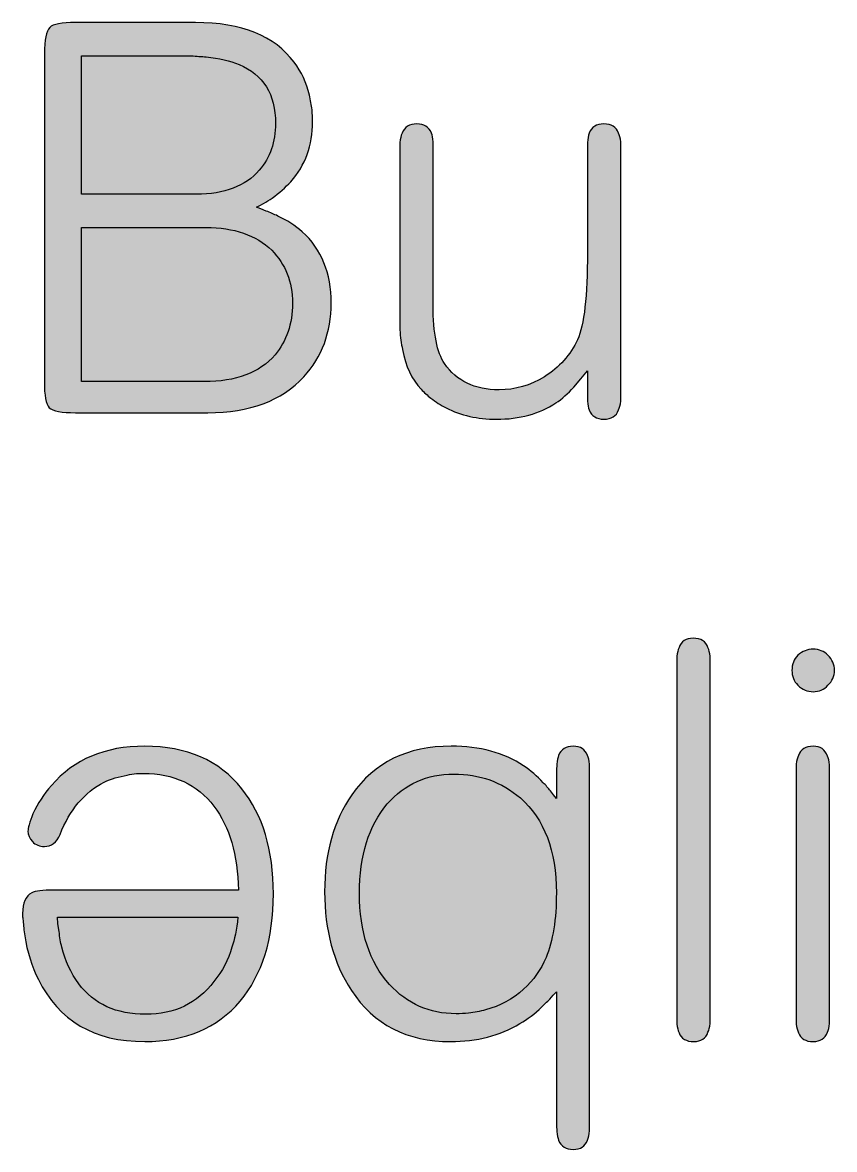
# Model space of a CAD drawing. Header units: centimetres. Extents: x -18.6 to 18.8, y -13 to 11.8.
# Drawn here: x -18.544 to -18.026, y -11.797 to -11.079 of the extents above; entities that cross this region are included whole.
import ezdxf

# ---------------------------------------------------------------- set-up
doc = ezdxf.new("R2010")
doc.units = ezdxf.units.CM
doc.header["$MEASUREMENT"] = 0
doc.layers.add('Layer 1', color=7, linetype='Continuous')

msp = doc.modelspace()

# ---------------------------------------------------------------- hatches: boundary and pattern name
at = {"layer": 'Layer 1', "true_color": 0x373435}
h = msp.add_hatch(color=250, dxfattribs=at)
edge = h.paths.add_edge_path()
edge.add_spline(control_points=[(-18.51005, -11.32742), (-18.51886, -11.32742), (-18.52441, -11.32638), (-18.52673, -11.32429), (-18.52881, -11.32198), (-18.52986, -11.31642), (-18.52986, -11.30763), (-18.52986, -11.30763), (-18.52986, -11.09856), (-18.52986, -11.09856), (-18.52986, -11.08975), (-18.5287, -11.0842), (-18.52638, -11.08188), (-18.5243, -11.0798), (-18.51886, -11.07875), (-18.51005, -11.07875), (-18.51005, -11.07875), (-18.43359, -11.07875), (-18.43359, -11.07875), (-18.40394, -11.07875), (-18.38297, -11.0872), (-18.37068, -11.10411), (-18.36605, -11.11012), (-18.36281, -11.11707), (-18.36096, -11.12495), (-18.36026, -11.12819), (-18.35968, -11.13132), (-18.35923, -11.13433), (-18.35899, -11.13687), (-18.35888, -11.13941), (-18.35888, -11.14196), (-18.35888, -11.15701), (-18.36351, -11.16975), (-18.37277, -11.18017), (-18.37625, -11.18387), (-18.38019, -11.18735), (-18.38458, -11.19059), (-18.38645, -11.19174), (-18.3883, -11.1929), (-18.39015, -11.19406), (-18.39015, -11.19406), (-18.39259, -11.19545), (-18.39259, -11.19545), (-18.39259, -11.19545), (-18.39467, -11.19649), (-18.39467, -11.19649), (-18.39467, -11.19649), (-18.39188, -11.19753), (-18.39188, -11.19753), (-18.39188, -11.19753), (-18.38841, -11.19892), (-18.38841, -11.19892), (-18.38587, -11.19985), (-18.38343, -11.20089), (-18.38111, -11.20205), (-18.37509, -11.20482), (-18.36987, -11.20819), (-18.36547, -11.21212), (-18.35319, -11.22324), (-18.34706, -11.2384), (-18.34706, -11.25761), (-18.34706, -11.27614), (-18.35285, -11.29177), (-18.36443, -11.3045), (-18.37856, -11.31978), (-18.39895, -11.32742), (-18.4256, -11.32742), (-18.4256, -11.32742), (-18.51005, -11.32742), (-18.51005, -11.32742)], knot_values=[0, 0, 0, 0, 0.043478, 0.043478, 0.043478, 0.086957, 0.086957, 0.086957, 0.130435, 0.130435, 0.130435, 0.173913, 0.173913, 0.173913, 0.217391, 0.217391, 0.217391, 0.26087, 0.26087, 0.26087, 0.304348, 0.304348, 0.304348, 0.347826, 0.347826, 0.347826, 0.391304, 0.391304, 0.391304, 0.434783, 0.434783, 0.434783, 0.478261, 0.478261, 0.478261, 0.521739, 0.521739, 0.521739, 0.565217, 0.565217, 0.565217, 0.608696, 0.608696, 0.608696, 0.652174, 0.652174, 0.652174, 0.695652, 0.695652, 0.695652, 0.73913, 0.73913, 0.73913, 0.782609, 0.782609, 0.782609, 0.826087, 0.826087, 0.826087, 0.869565, 0.869565, 0.869565, 0.913043, 0.913043, 0.913043, 0.956522, 0.956522, 0.956522, 1, 1, 1, 1], degree=3, periodic=1)
h = msp.add_hatch(color=250, dxfattribs=at)
edge = h.paths.add_edge_path()
edge.add_spline(control_points=[(-18.50624, -11.18816), (-18.50624, -11.18816), (-18.4329, -11.18816), (-18.4329, -11.18816), (-18.41506, -11.18816), (-18.40174, -11.18306), (-18.39293, -11.17288), (-18.38598, -11.16477), (-18.3825, -11.15482), (-18.3825, -11.14301), (-18.3825, -11.12448), (-18.39027, -11.11198), (-18.40579, -11.10549), (-18.41158, -11.10318), (-18.41853, -11.10156), (-18.42664, -11.10064), (-18.42966, -11.10041), (-18.4329, -11.10017), (-18.43638, -11.09994), (-18.43638, -11.09994), (-18.50624, -11.09994), (-18.50624, -11.09994), (-18.50624, -11.09994), (-18.50624, -11.18816), (-18.50624, -11.18816)], knot_values=[0, 0, 0, 0, 0.125, 0.125, 0.125, 0.25, 0.25, 0.25, 0.375, 0.375, 0.375, 0.5, 0.5, 0.5, 0.625, 0.625, 0.625, 0.75, 0.75, 0.75, 0.875, 0.875, 0.875, 1, 1, 1, 1], degree=3, periodic=1)
h = msp.add_hatch(color=250, dxfattribs=at)
edge = h.paths.add_edge_path()
edge.add_spline(control_points=[(-18.30327, -11.15516), (-18.30303, -11.15285), (-18.30258, -11.15088), (-18.30188, -11.14925), (-18.30026, -11.14532), (-18.29712, -11.14335), (-18.29249, -11.14335), (-18.28786, -11.14335), (-18.28473, -11.14532), (-18.2831, -11.14925), (-18.28264, -11.15065), (-18.2823, -11.1525), (-18.28206, -11.15482), (-18.28206, -11.15482), (-18.28206, -11.259), (-18.28206, -11.259), (-18.28206, -11.27683), (-18.27963, -11.28922), (-18.27477, -11.29616), (-18.26712, -11.30728), (-18.25554, -11.31284), (-18.24001, -11.31284), (-18.22982, -11.31284), (-18.22021, -11.31006), (-18.21117, -11.3045), (-18.20167, -11.29848), (-18.19459, -11.29061), (-18.18996, -11.28088), (-18.1858, -11.27163), (-18.18372, -11.2531), (-18.18372, -11.22532), (-18.18372, -11.22532), (-18.18372, -11.15516), (-18.18372, -11.15516), (-18.18348, -11.15285), (-18.18314, -11.15088), (-18.18267, -11.14925), (-18.18105, -11.14532), (-18.17792, -11.14335), (-18.17329, -11.14335), (-18.16842, -11.14335), (-18.16529, -11.14532), (-18.16391, -11.14925), (-18.1632, -11.15065), (-18.16275, -11.1525), (-18.16251, -11.15482), (-18.16251, -11.15482), (-18.16251, -11.32013), (-18.16251, -11.32013), (-18.16275, -11.32245), (-18.1632, -11.32429), (-18.16391, -11.32568), (-18.16529, -11.32962), (-18.16842, -11.33158), (-18.17329, -11.33158), (-18.17792, -11.33158), (-18.18105, -11.32962), (-18.18267, -11.32568), (-18.18314, -11.32429), (-18.18348, -11.32245), (-18.18372, -11.32013), (-18.18372, -11.32013), (-18.18372, -11.30068), (-18.18372, -11.30068), (-18.18372, -11.30068), (-18.18788, -11.30589), (-18.18788, -11.30589), (-18.18788, -11.30589), (-18.1924, -11.3111), (-18.1924, -11.3111), (-18.19611, -11.31527), (-18.19994, -11.31863), (-18.20387, -11.32117), (-18.2143, -11.32811), (-18.22693, -11.33158), (-18.24176, -11.33158), (-18.25379, -11.33158), (-18.26445, -11.32916), (-18.27373, -11.32429), (-18.2772, -11.32268), (-18.28044, -11.32059), (-18.28346, -11.31805), (-18.28578, -11.31642), (-18.28786, -11.31457), (-18.28971, -11.31248), (-18.29573, -11.30624), (-18.29968, -11.29779), (-18.30153, -11.28713), (-18.30246, -11.28343), (-18.30303, -11.27926), (-18.30327, -11.27463), (-18.30327, -11.27463), (-18.30327, -11.15516), (-18.30327, -11.15516)], knot_values=[0, 0, 0, 0, 0.032258, 0.032258, 0.032258, 0.064516, 0.064516, 0.064516, 0.096774, 0.096774, 0.096774, 0.129032, 0.129032, 0.129032, 0.16129, 0.16129, 0.16129, 0.193548, 0.193548, 0.193548, 0.225806, 0.225806, 0.225806, 0.258065, 0.258065, 0.258065, 0.290323, 0.290323, 0.290323, 0.322581, 0.322581, 0.322581, 0.354839, 0.354839, 0.354839, 0.387097, 0.387097, 0.387097, 0.419355, 0.419355, 0.419355, 0.451613, 0.451613, 0.451613, 0.483871, 0.483871, 0.483871, 0.516129, 0.516129, 0.516129, 0.548387, 0.548387, 0.548387, 0.580645, 0.580645, 0.580645, 0.612903, 0.612903, 0.612903, 0.645161, 0.645161, 0.645161, 0.677419, 0.677419, 0.677419, 0.709677, 0.709677, 0.709677, 0.741935, 0.741935, 0.741935, 0.774194, 0.774194, 0.774194, 0.806452, 0.806452, 0.806452, 0.83871, 0.83871, 0.83871, 0.870968, 0.870968, 0.870968, 0.903226, 0.903226, 0.903226, 0.935484, 0.935484, 0.935484, 0.967742, 0.967742, 0.967742, 1, 1, 1, 1], degree=3, periodic=1)
h = msp.add_hatch(color=250, dxfattribs=at)
edge = h.paths.add_edge_path()
edge.add_spline(control_points=[(-18.50624, -11.20934), (-18.50624, -11.20934), (-18.50624, -11.30763), (-18.50624, -11.30763), (-18.50624, -11.30763), (-18.42803, -11.30763), (-18.42803, -11.30763), (-18.40765, -11.30763), (-18.39259, -11.30195), (-18.38285, -11.29061), (-18.37544, -11.28181), (-18.37174, -11.27081), (-18.37174, -11.25761), (-18.37174, -11.24395), (-18.37613, -11.23272), (-18.38493, -11.22393), (-18.3949, -11.2142), (-18.40892, -11.20934), (-18.42698, -11.20934), (-18.42698, -11.20934), (-18.50624, -11.20934), (-18.50624, -11.20934)], knot_values=[0, 0, 0, 0, 0.142857, 0.142857, 0.142857, 0.285714, 0.285714, 0.285714, 0.428571, 0.428571, 0.428571, 0.571429, 0.571429, 0.571429, 0.714286, 0.714286, 0.714286, 0.857143, 0.857143, 0.857143, 1, 1, 1, 1], degree=3, periodic=1)
h = msp.add_hatch(color=250, dxfattribs=at)
edge = h.paths.add_edge_path()
edge.add_spline(control_points=[(-18.10551, -11.71674), (-18.10574, -11.71906), (-18.10621, -11.7209), (-18.1069, -11.7223), (-18.10829, -11.72624), (-18.11131, -11.7282), (-18.11594, -11.7282), (-18.12081, -11.7282), (-18.12394, -11.72635), (-18.12533, -11.72264), (-18.12603, -11.72103), (-18.12649, -11.71917), (-18.12672, -11.71709), (-18.12672, -11.71709), (-18.12672, -11.48266), (-18.12672, -11.48266), (-18.12649, -11.48034), (-18.12603, -11.47849), (-18.12533, -11.4771), (-18.12394, -11.47317), (-18.12092, -11.4712), (-18.11629, -11.4712), (-18.11143, -11.4712), (-18.10829, -11.47317), (-18.1069, -11.4771), (-18.10621, -11.47849), (-18.10574, -11.48034), (-18.10551, -11.48266), (-18.10551, -11.48266), (-18.10551, -11.71674), (-18.10551, -11.71674)], knot_values=[0, 0, 0, 0, 0.1, 0.1, 0.1, 0.2, 0.2, 0.2, 0.3, 0.3, 0.3, 0.4, 0.4, 0.4, 0.5, 0.5, 0.5, 0.6, 0.6, 0.6, 0.7, 0.7, 0.7, 0.8, 0.8, 0.8, 0.9, 0.9, 0.9, 1, 1, 1, 1], degree=3, periodic=1)
h = msp.add_hatch(color=250, dxfattribs=at)
edge = h.paths.add_edge_path()
edge.add_spline(control_points=[(-18.02628, -11.4917), (-18.02628, -11.49539), (-18.02767, -11.49852), (-18.03045, -11.50107), (-18.033, -11.50384), (-18.03613, -11.50523), (-18.03984, -11.50523), (-18.04354, -11.50523), (-18.04678, -11.50384), (-18.04956, -11.50107), (-18.05212, -11.49852), (-18.05339, -11.49539), (-18.05339, -11.4917), (-18.05339, -11.48776), (-18.05212, -11.48452), (-18.04956, -11.48197), (-18.04678, -11.47942), (-18.04354, -11.47815), (-18.03984, -11.47815), (-18.03613, -11.47815), (-18.033, -11.47942), (-18.03045, -11.48197), (-18.02767, -11.48475), (-18.02628, -11.48799), (-18.02628, -11.4917)], knot_values=[0, 0, 0, 0, 0.125, 0.125, 0.125, 0.25, 0.25, 0.25, 0.375, 0.375, 0.375, 0.5, 0.5, 0.5, 0.625, 0.625, 0.625, 0.75, 0.75, 0.75, 0.875, 0.875, 0.875, 1, 1, 1, 1], degree=3, periodic=1)
h = msp.add_hatch(color=250, dxfattribs=at)
edge = h.paths.add_edge_path()
edge.add_spline(control_points=[(-18.40613, -11.63165), (-18.4066, -11.60919), (-18.41181, -11.59136), (-18.42177, -11.57817), (-18.43244, -11.56428), (-18.44738, -11.55733), (-18.46661, -11.55733), (-18.46661, -11.55733), (-18.47113, -11.55733), (-18.47113, -11.55733), (-18.47322, -11.55756), (-18.47518, -11.55791), (-18.47704, -11.55838), (-18.48236, -11.5593), (-18.48722, -11.5608), (-18.49163, -11.56289), (-18.50438, -11.56936), (-18.51375, -11.58049), (-18.51978, -11.59623), (-18.5221, -11.60132), (-18.52546, -11.60386), (-18.52986, -11.60386), (-18.53287, -11.60386), (-18.53542, -11.60283), (-18.5375, -11.60075), (-18.53936, -11.59866), (-18.54029, -11.59646), (-18.54029, -11.59414), (-18.54029, -11.59322), (-18.54005, -11.59183), (-18.5396, -11.58998), (-18.5389, -11.58789), (-18.53808, -11.58557), (-18.53716, -11.58303), (-18.53415, -11.57654), (-18.5302, -11.57052), (-18.52534, -11.56497), (-18.51098, -11.5483), (-18.49117, -11.53996), (-18.46592, -11.53996), (-18.43904, -11.53996), (-18.41842, -11.54899), (-18.40405, -11.56706), (-18.39062, -11.58372), (-18.38389, -11.60607), (-18.38389, -11.63409), (-18.38389, -11.6628), (-18.39096, -11.68559), (-18.4051, -11.7025), (-18.41969, -11.71964), (-18.43996, -11.7282), (-18.46592, -11.7282), (-18.49812, -11.7282), (-18.52071, -11.715), (-18.53369, -11.68861), (-18.53786, -11.68027), (-18.54075, -11.67101), (-18.54237, -11.66082), (-18.54284, -11.65735), (-18.54318, -11.65411), (-18.54341, -11.6511), (-18.54364, -11.64994), (-18.54376, -11.6489), (-18.54376, -11.64798), (-18.54376, -11.64798), (-18.54376, -11.64659), (-18.54376, -11.64659), (-18.54376, -11.63987), (-18.54179, -11.63548), (-18.53786, -11.63338), (-18.53554, -11.63223), (-18.5309, -11.63165), (-18.52396, -11.63165), (-18.52396, -11.63165), (-18.40613, -11.63165), (-18.40613, -11.63165)], knot_values=[0, 0, 0, 0, 0.04, 0.04, 0.04, 0.08, 0.08, 0.08, 0.12, 0.12, 0.12, 0.16, 0.16, 0.16, 0.2, 0.2, 0.2, 0.24, 0.24, 0.24, 0.28, 0.28, 0.28, 0.32, 0.32, 0.32, 0.36, 0.36, 0.36, 0.4, 0.4, 0.4, 0.44, 0.44, 0.44, 0.48, 0.48, 0.48, 0.52, 0.52, 0.52, 0.56, 0.56, 0.56, 0.6, 0.6, 0.6, 0.64, 0.64, 0.64, 0.68, 0.68, 0.68, 0.72, 0.72, 0.72, 0.76, 0.76, 0.76, 0.8, 0.8, 0.8, 0.84, 0.84, 0.84, 0.88, 0.88, 0.88, 0.92, 0.92, 0.92, 0.96, 0.96, 0.96, 1, 1, 1, 1], degree=3, periodic=1)
h = msp.add_hatch(color=250, dxfattribs=at)
edge = h.paths.add_edge_path()
edge.add_spline(control_points=[(-18.20352, -11.55768), (-18.20352, -11.55513), (-18.20341, -11.55305), (-18.20318, -11.55143), (-18.20294, -11.54911), (-18.2026, -11.54726), (-18.20214, -11.54587), (-18.20052, -11.54193), (-18.19739, -11.53996), (-18.19275, -11.53996), (-18.18812, -11.53996), (-18.18511, -11.54193), (-18.18372, -11.54587), (-18.18303, -11.54726), (-18.18256, -11.54911), (-18.18233, -11.55143), (-18.18233, -11.55143), (-18.18233, -11.78516), (-18.18233, -11.78516), (-18.18256, -11.78747), (-18.18303, -11.78944), (-18.18372, -11.79106), (-18.18511, -11.795), (-18.18812, -11.79697), (-18.19275, -11.79697), (-18.19739, -11.79697), (-18.20052, -11.795), (-18.20214, -11.79106), (-18.2026, -11.78967), (-18.20294, -11.78782), (-18.20318, -11.7855), (-18.20341, -11.78388), (-18.20352, -11.7818), (-18.20352, -11.77925), (-18.20352, -11.77925), (-18.20352, -11.69659), (-18.20352, -11.69659), (-18.20352, -11.69659), (-18.20561, -11.69868), (-18.20561, -11.69868), (-18.20561, -11.69868), (-18.2077, -11.70111), (-18.2077, -11.70111), (-18.20954, -11.70296), (-18.21129, -11.7047), (-18.21292, -11.70632), (-18.21731, -11.71049), (-18.22194, -11.71396), (-18.22682, -11.71674), (-18.23955, -11.72438), (-18.25426, -11.7282), (-18.27095, -11.7282), (-18.29876, -11.7282), (-18.31983, -11.71732), (-18.3342, -11.69556), (-18.34556, -11.67819), (-18.35122, -11.65724), (-18.35122, -11.63269), (-18.35122, -11.60815), (-18.34544, -11.58754), (-18.33386, -11.57088), (-18.31949, -11.55027), (-18.2984, -11.53996), (-18.27061, -11.53996), (-18.25229, -11.53996), (-18.23688, -11.54413), (-18.22437, -11.55247), (-18.21997, -11.55548), (-18.21581, -11.55907), (-18.21187, -11.56323), (-18.21024, -11.56486), (-18.20873, -11.56659), (-18.20735, -11.56844), (-18.20735, -11.56844), (-18.20526, -11.57088), (-18.20526, -11.57088), (-18.20526, -11.57088), (-18.20352, -11.57331), (-18.20352, -11.57331), (-18.20352, -11.57331), (-18.20352, -11.55768), (-18.20352, -11.55768)], knot_values=[0, 0, 0, 0, 0.037037, 0.037037, 0.037037, 0.074074, 0.074074, 0.074074, 0.111111, 0.111111, 0.111111, 0.148148, 0.148148, 0.148148, 0.185185, 0.185185, 0.185185, 0.222222, 0.222222, 0.222222, 0.259259, 0.259259, 0.259259, 0.296296, 0.296296, 0.296296, 0.333333, 0.333333, 0.333333, 0.37037, 0.37037, 0.37037, 0.407407, 0.407407, 0.407407, 0.444444, 0.444444, 0.444444, 0.481481, 0.481481, 0.481481, 0.518519, 0.518519, 0.518519, 0.555556, 0.555556, 0.555556, 0.592593, 0.592593, 0.592593, 0.62963, 0.62963, 0.62963, 0.666667, 0.666667, 0.666667, 0.703704, 0.703704, 0.703704, 0.740741, 0.740741, 0.740741, 0.777778, 0.777778, 0.777778, 0.814815, 0.814815, 0.814815, 0.851852, 0.851852, 0.851852, 0.888889, 0.888889, 0.888889, 0.925926, 0.925926, 0.925926, 0.962963, 0.962963, 0.962963, 1, 1, 1, 1], degree=3, periodic=1)
h = msp.add_hatch(color=250, dxfattribs=at)
edge = h.paths.add_edge_path()
edge.add_spline(control_points=[(-18.02941, -11.71674), (-18.02964, -11.71906), (-18.03011, -11.7209), (-18.0308, -11.7223), (-18.03219, -11.72624), (-18.03519, -11.7282), (-18.03984, -11.7282), (-18.0447, -11.7282), (-18.04783, -11.72635), (-18.04922, -11.72264), (-18.04991, -11.72103), (-18.05038, -11.71917), (-18.0506, -11.71709), (-18.0506, -11.71709), (-18.0506, -11.55143), (-18.0506, -11.55143), (-18.05038, -11.54911), (-18.04991, -11.54726), (-18.04922, -11.54587), (-18.04783, -11.54193), (-18.0447, -11.53996), (-18.03984, -11.53996), (-18.03519, -11.53996), (-18.03219, -11.54205), (-18.0308, -11.54622), (-18.03011, -11.5476), (-18.02964, -11.54946), (-18.02941, -11.55178), (-18.02941, -11.55178), (-18.02941, -11.71674), (-18.02941, -11.71674)], knot_values=[0, 0, 0, 0, 0.1, 0.1, 0.1, 0.2, 0.2, 0.2, 0.3, 0.3, 0.3, 0.4, 0.4, 0.4, 0.5, 0.5, 0.5, 0.6, 0.6, 0.6, 0.7, 0.7, 0.7, 0.8, 0.8, 0.8, 0.9, 0.9, 0.9, 1, 1, 1, 1], degree=3, periodic=1)
h = msp.add_hatch(color=250, dxfattribs=at)
edge = h.paths.add_edge_path()
edge.add_spline(control_points=[(-18.32899, -11.63374), (-18.32899, -11.65851), (-18.32261, -11.67785), (-18.30987, -11.69174), (-18.29853, -11.70424), (-18.28439, -11.71049), (-18.26747, -11.71049), (-18.26469, -11.71049), (-18.26203, -11.71037), (-18.25948, -11.71014), (-18.25577, -11.70967), (-18.25218, -11.70898), (-18.2487, -11.70806), (-18.23943, -11.70551), (-18.23133, -11.70111), (-18.22437, -11.69486), (-18.21813, -11.68907), (-18.21337, -11.68235), (-18.21012, -11.67472), (-18.20573, -11.66406), (-18.20352, -11.65029), (-18.20352, -11.63338), (-18.20352, -11.60653), (-18.21118, -11.58639), (-18.22646, -11.57296), (-18.23827, -11.56277), (-18.25241, -11.55768), (-18.26886, -11.55768), (-18.28601, -11.55768), (-18.30014, -11.56404), (-18.31126, -11.57678), (-18.32307, -11.59067), (-18.32899, -11.60965), (-18.32899, -11.63374)], knot_values=[0, 0, 0, 0, 0.090909, 0.090909, 0.090909, 0.181818, 0.181818, 0.181818, 0.272727, 0.272727, 0.272727, 0.363636, 0.363636, 0.363636, 0.454545, 0.454545, 0.454545, 0.545455, 0.545455, 0.545455, 0.636364, 0.636364, 0.636364, 0.727273, 0.727273, 0.727273, 0.818182, 0.818182, 0.818182, 0.909091, 0.909091, 0.909091, 1, 1, 1, 1], degree=3, periodic=1)
h = msp.add_hatch(color=250, dxfattribs=at)
edge = h.paths.add_edge_path()
edge.add_spline(control_points=[(-18.52152, -11.64901), (-18.52152, -11.64901), (-18.52117, -11.65319), (-18.52117, -11.65319), (-18.52117, -11.65319), (-18.52048, -11.65804), (-18.52048, -11.65804), (-18.52002, -11.66175), (-18.51944, -11.66511), (-18.51875, -11.66812), (-18.51664, -11.67669), (-18.51306, -11.68444), (-18.50796, -11.69138), (-18.49823, -11.70435), (-18.48398, -11.71083), (-18.46522, -11.71083), (-18.44692, -11.71083), (-18.43244, -11.70389), (-18.42177, -11.69), (-18.41645, -11.68328), (-18.41262, -11.67599), (-18.41031, -11.66812), (-18.40868, -11.66325), (-18.40741, -11.65688), (-18.40649, -11.64901), (-18.40649, -11.64901), (-18.52152, -11.64901), (-18.52152, -11.64901)], knot_values=[0, 0, 0, 0, 0.111111, 0.111111, 0.111111, 0.222222, 0.222222, 0.222222, 0.333333, 0.333333, 0.333333, 0.444444, 0.444444, 0.444444, 0.555556, 0.555556, 0.555556, 0.666667, 0.666667, 0.666667, 0.777778, 0.777778, 0.777778, 0.888889, 0.888889, 0.888889, 1, 1, 1, 1], degree=3, periodic=1)

# ---------------------------------------------------------------- linework, layer by layer
at = {"layer": 'Layer 1', "color": 250}
for points, knots in [([(-18.51005, -11.32742), (-18.51886, -11.32742), (-18.52441, -11.32638), (-18.52673, -11.32429), (-18.52881, -11.32198), (-18.52986, -11.31642), (-18.52986, -11.30763), (-18.52986, -11.30763), (-18.52986, -11.09856), (-18.52986, -11.09856), (-18.52986, -11.08975), (-18.5287, -11.0842), (-18.52638, -11.08188), (-18.5243, -11.0798), (-18.51886, -11.07875), (-18.51005, -11.07875), (-18.51005, -11.07875), (-18.43359, -11.07875), (-18.43359, -11.07875), (-18.40394, -11.07875), (-18.38297, -11.0872), (-18.37068, -11.10411), (-18.36605, -11.11012), (-18.36281, -11.11707), (-18.36096, -11.12495), (-18.36026, -11.12819), (-18.35968, -11.13132), (-18.35923, -11.13433), (-18.35899, -11.13687), (-18.35888, -11.13941), (-18.35888, -11.14196), (-18.35888, -11.15701), (-18.36351, -11.16975), (-18.37277, -11.18017), (-18.37625, -11.18387), (-18.38019, -11.18735), (-18.38458, -11.19059), (-18.38645, -11.19174), (-18.3883, -11.1929), (-18.39015, -11.19406), (-18.39015, -11.19406), (-18.39259, -11.19545), (-18.39259, -11.19545), (-18.39259, -11.19545), (-18.39467, -11.19649), (-18.39467, -11.19649), (-18.39467, -11.19649), (-18.39188, -11.19753), (-18.39188, -11.19753), (-18.39188, -11.19753), (-18.38841, -11.19892), (-18.38841, -11.19892), (-18.38587, -11.19985), (-18.38343, -11.20089), (-18.38111, -11.20205), (-18.37509, -11.20482), (-18.36987, -11.20819), (-18.36547, -11.21212), (-18.35319, -11.22324), (-18.34706, -11.2384), (-18.34706, -11.25761), (-18.34706, -11.27614), (-18.35285, -11.29177), (-18.36443, -11.3045), (-18.37856, -11.31978), (-18.39895, -11.32742), (-18.4256, -11.32742), (-18.4256, -11.32742), (-18.51005, -11.32742), (-18.51005, -11.32742)], [0, 0, 0, 0, 0.043478, 0.043478, 0.043478, 0.086957, 0.086957, 0.086957, 0.130435, 0.130435, 0.130435, 0.173913, 0.173913, 0.173913, 0.217391, 0.217391, 0.217391, 0.26087, 0.26087, 0.26087, 0.304348, 0.304348, 0.304348, 0.347826, 0.347826, 0.347826, 0.391304, 0.391304, 0.391304, 0.434783, 0.434783, 0.434783, 0.478261, 0.478261, 0.478261, 0.521739, 0.521739, 0.521739, 0.565217, 0.565217, 0.565217, 0.608696, 0.608696, 0.608696, 0.652174, 0.652174, 0.652174, 0.695652, 0.695652, 0.695652, 0.73913, 0.73913, 0.73913, 0.782609, 0.782609, 0.782609, 0.826087, 0.826087, 0.826087, 0.869565, 0.869565, 0.869565, 0.913043, 0.913043, 0.913043, 0.956522, 0.956522, 0.956522, 1, 1, 1, 1]), ([(-18.50624, -11.18816), (-18.50624, -11.18816), (-18.4329, -11.18816), (-18.4329, -11.18816), (-18.41506, -11.18816), (-18.40174, -11.18306), (-18.39293, -11.17288), (-18.38598, -11.16477), (-18.3825, -11.15482), (-18.3825, -11.14301), (-18.3825, -11.12448), (-18.39027, -11.11198), (-18.40579, -11.10549), (-18.41158, -11.10318), (-18.41853, -11.10156), (-18.42664, -11.10064), (-18.42966, -11.10041), (-18.4329, -11.10017), (-18.43638, -11.09994), (-18.43638, -11.09994), (-18.50624, -11.09994), (-18.50624, -11.09994), (-18.50624, -11.09994), (-18.50624, -11.18816), (-18.50624, -11.18816)], [0, 0, 0, 0, 0.125, 0.125, 0.125, 0.25, 0.25, 0.25, 0.375, 0.375, 0.375, 0.5, 0.5, 0.5, 0.625, 0.625, 0.625, 0.75, 0.75, 0.75, 0.875, 0.875, 0.875, 1, 1, 1, 1]), ([(-18.30327, -11.15516), (-18.30303, -11.15285), (-18.30258, -11.15088), (-18.30188, -11.14925), (-18.30026, -11.14532), (-18.29712, -11.14335), (-18.29249, -11.14335), (-18.28786, -11.14335), (-18.28473, -11.14532), (-18.2831, -11.14925), (-18.28264, -11.15065), (-18.2823, -11.1525), (-18.28206, -11.15482), (-18.28206, -11.15482), (-18.28206, -11.259), (-18.28206, -11.259), (-18.28206, -11.27683), (-18.27963, -11.28922), (-18.27477, -11.29616), (-18.26712, -11.30728), (-18.25554, -11.31284), (-18.24001, -11.31284), (-18.22982, -11.31284), (-18.22021, -11.31006), (-18.21117, -11.3045), (-18.20167, -11.29848), (-18.19459, -11.29061), (-18.18996, -11.28088), (-18.1858, -11.27163), (-18.18372, -11.2531), (-18.18372, -11.22532), (-18.18372, -11.22532), (-18.18372, -11.15516), (-18.18372, -11.15516), (-18.18348, -11.15285), (-18.18314, -11.15088), (-18.18267, -11.14925), (-18.18105, -11.14532), (-18.17792, -11.14335), (-18.17329, -11.14335), (-18.16842, -11.14335), (-18.16529, -11.14532), (-18.16391, -11.14925), (-18.1632, -11.15065), (-18.16275, -11.1525), (-18.16251, -11.15482), (-18.16251, -11.15482), (-18.16251, -11.32013), (-18.16251, -11.32013), (-18.16275, -11.32245), (-18.1632, -11.32429), (-18.16391, -11.32568), (-18.16529, -11.32962), (-18.16842, -11.33158), (-18.17329, -11.33158), (-18.17792, -11.33158), (-18.18105, -11.32962), (-18.18267, -11.32568), (-18.18314, -11.32429), (-18.18348, -11.32245), (-18.18372, -11.32013), (-18.18372, -11.32013), (-18.18372, -11.30068), (-18.18372, -11.30068), (-18.18372, -11.30068), (-18.18788, -11.30589), (-18.18788, -11.30589), (-18.18788, -11.30589), (-18.1924, -11.3111), (-18.1924, -11.3111), (-18.19611, -11.31527), (-18.19994, -11.31863), (-18.20387, -11.32117), (-18.2143, -11.32811), (-18.22693, -11.33158), (-18.24176, -11.33158), (-18.25379, -11.33158), (-18.26445, -11.32916), (-18.27373, -11.32429), (-18.2772, -11.32268), (-18.28044, -11.32059), (-18.28346, -11.31805), (-18.28578, -11.31642), (-18.28786, -11.31457), (-18.28971, -11.31248), (-18.29573, -11.30624), (-18.29968, -11.29779), (-18.30153, -11.28713), (-18.30246, -11.28343), (-18.30303, -11.27926), (-18.30327, -11.27463), (-18.30327, -11.27463), (-18.30327, -11.15516), (-18.30327, -11.15516)], [0, 0, 0, 0, 0.032258, 0.032258, 0.032258, 0.064516, 0.064516, 0.064516, 0.096774, 0.096774, 0.096774, 0.129032, 0.129032, 0.129032, 0.16129, 0.16129, 0.16129, 0.193548, 0.193548, 0.193548, 0.225806, 0.225806, 0.225806, 0.258065, 0.258065, 0.258065, 0.290323, 0.290323, 0.290323, 0.322581, 0.322581, 0.322581, 0.354839, 0.354839, 0.354839, 0.387097, 0.387097, 0.387097, 0.419355, 0.419355, 0.419355, 0.451613, 0.451613, 0.451613, 0.483871, 0.483871, 0.483871, 0.516129, 0.516129, 0.516129, 0.548387, 0.548387, 0.548387, 0.580645, 0.580645, 0.580645, 0.612903, 0.612903, 0.612903, 0.645161, 0.645161, 0.645161, 0.677419, 0.677419, 0.677419, 0.709677, 0.709677, 0.709677, 0.741935, 0.741935, 0.741935, 0.774194, 0.774194, 0.774194, 0.806452, 0.806452, 0.806452, 0.83871, 0.83871, 0.83871, 0.870968, 0.870968, 0.870968, 0.903226, 0.903226, 0.903226, 0.935484, 0.935484, 0.935484, 0.967742, 0.967742, 0.967742, 1, 1, 1, 1]), ([(-18.50624, -11.20934), (-18.50624, -11.20934), (-18.50624, -11.30763), (-18.50624, -11.30763), (-18.50624, -11.30763), (-18.42803, -11.30763), (-18.42803, -11.30763), (-18.40765, -11.30763), (-18.39259, -11.30195), (-18.38285, -11.29061), (-18.37544, -11.28181), (-18.37174, -11.27081), (-18.37174, -11.25761), (-18.37174, -11.24395), (-18.37613, -11.23272), (-18.38493, -11.22393), (-18.3949, -11.2142), (-18.40892, -11.20934), (-18.42698, -11.20934), (-18.42698, -11.20934), (-18.50624, -11.20934), (-18.50624, -11.20934)], [0, 0, 0, 0, 0.142857, 0.142857, 0.142857, 0.285714, 0.285714, 0.285714, 0.428571, 0.428571, 0.428571, 0.571429, 0.571429, 0.571429, 0.714286, 0.714286, 0.714286, 0.857143, 0.857143, 0.857143, 1, 1, 1, 1]), ([(-18.10551, -11.71674), (-18.10574, -11.71906), (-18.10621, -11.7209), (-18.1069, -11.7223), (-18.10829, -11.72624), (-18.11131, -11.7282), (-18.11594, -11.7282), (-18.12081, -11.7282), (-18.12394, -11.72635), (-18.12533, -11.72264), (-18.12603, -11.72103), (-18.12649, -11.71917), (-18.12672, -11.71709), (-18.12672, -11.71709), (-18.12672, -11.48266), (-18.12672, -11.48266), (-18.12649, -11.48034), (-18.12603, -11.47849), (-18.12533, -11.4771), (-18.12394, -11.47317), (-18.12092, -11.4712), (-18.11629, -11.4712), (-18.11143, -11.4712), (-18.10829, -11.47317), (-18.1069, -11.4771), (-18.10621, -11.47849), (-18.10574, -11.48034), (-18.10551, -11.48266), (-18.10551, -11.48266), (-18.10551, -11.71674), (-18.10551, -11.71674)], [0, 0, 0, 0, 0.1, 0.1, 0.1, 0.2, 0.2, 0.2, 0.3, 0.3, 0.3, 0.4, 0.4, 0.4, 0.5, 0.5, 0.5, 0.6, 0.6, 0.6, 0.7, 0.7, 0.7, 0.8, 0.8, 0.8, 0.9, 0.9, 0.9, 1, 1, 1, 1]), ([(-18.02628, -11.4917), (-18.02628, -11.49539), (-18.02767, -11.49852), (-18.03045, -11.50107), (-18.033, -11.50384), (-18.03613, -11.50523), (-18.03984, -11.50523), (-18.04354, -11.50523), (-18.04678, -11.50384), (-18.04956, -11.50107), (-18.05212, -11.49852), (-18.05339, -11.49539), (-18.05339, -11.4917), (-18.05339, -11.48776), (-18.05212, -11.48452), (-18.04956, -11.48197), (-18.04678, -11.47942), (-18.04354, -11.47815), (-18.03984, -11.47815), (-18.03613, -11.47815), (-18.033, -11.47942), (-18.03045, -11.48197), (-18.02767, -11.48475), (-18.02628, -11.48799), (-18.02628, -11.4917)], [0, 0, 0, 0, 0.125, 0.125, 0.125, 0.25, 0.25, 0.25, 0.375, 0.375, 0.375, 0.5, 0.5, 0.5, 0.625, 0.625, 0.625, 0.75, 0.75, 0.75, 0.875, 0.875, 0.875, 1, 1, 1, 1]), ([(-18.40613, -11.63165), (-18.4066, -11.60919), (-18.41181, -11.59136), (-18.42177, -11.57817), (-18.43244, -11.56428), (-18.44738, -11.55733), (-18.46661, -11.55733), (-18.46661, -11.55733), (-18.47113, -11.55733), (-18.47113, -11.55733), (-18.47322, -11.55756), (-18.47518, -11.55791), (-18.47704, -11.55838), (-18.48236, -11.5593), (-18.48722, -11.5608), (-18.49163, -11.56289), (-18.50438, -11.56936), (-18.51375, -11.58049), (-18.51978, -11.59623), (-18.5221, -11.60132), (-18.52546, -11.60386), (-18.52986, -11.60386), (-18.53287, -11.60386), (-18.53542, -11.60283), (-18.5375, -11.60075), (-18.53936, -11.59866), (-18.54029, -11.59646), (-18.54029, -11.59414), (-18.54029, -11.59322), (-18.54005, -11.59183), (-18.5396, -11.58998), (-18.5389, -11.58789), (-18.53808, -11.58557), (-18.53716, -11.58303), (-18.53415, -11.57654), (-18.5302, -11.57052), (-18.52534, -11.56497), (-18.51098, -11.5483), (-18.49117, -11.53996), (-18.46592, -11.53996), (-18.43904, -11.53996), (-18.41842, -11.54899), (-18.40405, -11.56706), (-18.39062, -11.58372), (-18.38389, -11.60607), (-18.38389, -11.63409), (-18.38389, -11.6628), (-18.39096, -11.68559), (-18.4051, -11.7025), (-18.41969, -11.71964), (-18.43996, -11.7282), (-18.46592, -11.7282), (-18.49812, -11.7282), (-18.52071, -11.715), (-18.53369, -11.68861), (-18.53786, -11.68027), (-18.54075, -11.67101), (-18.54237, -11.66082), (-18.54284, -11.65735), (-18.54318, -11.65411), (-18.54341, -11.6511), (-18.54364, -11.64994), (-18.54376, -11.6489), (-18.54376, -11.64798), (-18.54376, -11.64798), (-18.54376, -11.64659), (-18.54376, -11.64659), (-18.54376, -11.63987), (-18.54179, -11.63548), (-18.53786, -11.63338), (-18.53554, -11.63223), (-18.5309, -11.63165), (-18.52396, -11.63165), (-18.52396, -11.63165), (-18.40613, -11.63165), (-18.40613, -11.63165)], [0, 0, 0, 0, 0.04, 0.04, 0.04, 0.08, 0.08, 0.08, 0.12, 0.12, 0.12, 0.16, 0.16, 0.16, 0.2, 0.2, 0.2, 0.24, 0.24, 0.24, 0.28, 0.28, 0.28, 0.32, 0.32, 0.32, 0.36, 0.36, 0.36, 0.4, 0.4, 0.4, 0.44, 0.44, 0.44, 0.48, 0.48, 0.48, 0.52, 0.52, 0.52, 0.56, 0.56, 0.56, 0.6, 0.6, 0.6, 0.64, 0.64, 0.64, 0.68, 0.68, 0.68, 0.72, 0.72, 0.72, 0.76, 0.76, 0.76, 0.8, 0.8, 0.8, 0.84, 0.84, 0.84, 0.88, 0.88, 0.88, 0.92, 0.92, 0.92, 0.96, 0.96, 0.96, 1, 1, 1, 1]), ([(-18.20352, -11.55768), (-18.20352, -11.55513), (-18.20341, -11.55305), (-18.20318, -11.55143), (-18.20294, -11.54911), (-18.2026, -11.54726), (-18.20214, -11.54587), (-18.20052, -11.54193), (-18.19739, -11.53996), (-18.19275, -11.53996), (-18.18812, -11.53996), (-18.18511, -11.54193), (-18.18372, -11.54587), (-18.18303, -11.54726), (-18.18256, -11.54911), (-18.18233, -11.55143), (-18.18233, -11.55143), (-18.18233, -11.78516), (-18.18233, -11.78516), (-18.18256, -11.78747), (-18.18303, -11.78944), (-18.18372, -11.79106), (-18.18511, -11.795), (-18.18812, -11.79697), (-18.19275, -11.79697), (-18.19739, -11.79697), (-18.20052, -11.795), (-18.20214, -11.79106), (-18.2026, -11.78967), (-18.20294, -11.78782), (-18.20318, -11.7855), (-18.20341, -11.78388), (-18.20352, -11.7818), (-18.20352, -11.77925), (-18.20352, -11.77925), (-18.20352, -11.69659), (-18.20352, -11.69659), (-18.20352, -11.69659), (-18.20561, -11.69868), (-18.20561, -11.69868), (-18.20561, -11.69868), (-18.2077, -11.70111), (-18.2077, -11.70111), (-18.20954, -11.70296), (-18.21129, -11.7047), (-18.21292, -11.70632), (-18.21731, -11.71049), (-18.22194, -11.71396), (-18.22682, -11.71674), (-18.23955, -11.72438), (-18.25426, -11.7282), (-18.27095, -11.7282), (-18.29876, -11.7282), (-18.31983, -11.71732), (-18.3342, -11.69556), (-18.34556, -11.67819), (-18.35122, -11.65724), (-18.35122, -11.63269), (-18.35122, -11.60815), (-18.34544, -11.58754), (-18.33386, -11.57088), (-18.31949, -11.55027), (-18.2984, -11.53996), (-18.27061, -11.53996), (-18.25229, -11.53996), (-18.23688, -11.54413), (-18.22437, -11.55247), (-18.21997, -11.55548), (-18.21581, -11.55907), (-18.21187, -11.56323), (-18.21024, -11.56486), (-18.20873, -11.56659), (-18.20735, -11.56844), (-18.20735, -11.56844), (-18.20526, -11.57088), (-18.20526, -11.57088), (-18.20526, -11.57088), (-18.20352, -11.57331), (-18.20352, -11.57331), (-18.20352, -11.57331), (-18.20352, -11.55768), (-18.20352, -11.55768)], [0, 0, 0, 0, 0.037037, 0.037037, 0.037037, 0.074074, 0.074074, 0.074074, 0.111111, 0.111111, 0.111111, 0.148148, 0.148148, 0.148148, 0.185185, 0.185185, 0.185185, 0.222222, 0.222222, 0.222222, 0.259259, 0.259259, 0.259259, 0.296296, 0.296296, 0.296296, 0.333333, 0.333333, 0.333333, 0.37037, 0.37037, 0.37037, 0.407407, 0.407407, 0.407407, 0.444444, 0.444444, 0.444444, 0.481481, 0.481481, 0.481481, 0.518519, 0.518519, 0.518519, 0.555556, 0.555556, 0.555556, 0.592593, 0.592593, 0.592593, 0.62963, 0.62963, 0.62963, 0.666667, 0.666667, 0.666667, 0.703704, 0.703704, 0.703704, 0.740741, 0.740741, 0.740741, 0.777778, 0.777778, 0.777778, 0.814815, 0.814815, 0.814815, 0.851852, 0.851852, 0.851852, 0.888889, 0.888889, 0.888889, 0.925926, 0.925926, 0.925926, 0.962963, 0.962963, 0.962963, 1, 1, 1, 1]), ([(-18.02941, -11.71674), (-18.02964, -11.71906), (-18.03011, -11.7209), (-18.0308, -11.7223), (-18.03219, -11.72624), (-18.03519, -11.7282), (-18.03984, -11.7282), (-18.0447, -11.7282), (-18.04783, -11.72635), (-18.04922, -11.72264), (-18.04991, -11.72103), (-18.05038, -11.71917), (-18.0506, -11.71709), (-18.0506, -11.71709), (-18.0506, -11.55143), (-18.0506, -11.55143), (-18.05038, -11.54911), (-18.04991, -11.54726), (-18.04922, -11.54587), (-18.04783, -11.54193), (-18.0447, -11.53996), (-18.03984, -11.53996), (-18.03519, -11.53996), (-18.03219, -11.54205), (-18.0308, -11.54622), (-18.03011, -11.5476), (-18.02964, -11.54946), (-18.02941, -11.55178), (-18.02941, -11.55178), (-18.02941, -11.71674), (-18.02941, -11.71674)], [0, 0, 0, 0, 0.1, 0.1, 0.1, 0.2, 0.2, 0.2, 0.3, 0.3, 0.3, 0.4, 0.4, 0.4, 0.5, 0.5, 0.5, 0.6, 0.6, 0.6, 0.7, 0.7, 0.7, 0.8, 0.8, 0.8, 0.9, 0.9, 0.9, 1, 1, 1, 1]), ([(-18.32899, -11.63374), (-18.32899, -11.65851), (-18.32261, -11.67785), (-18.30987, -11.69174), (-18.29853, -11.70424), (-18.28439, -11.71049), (-18.26747, -11.71049), (-18.26469, -11.71049), (-18.26203, -11.71037), (-18.25948, -11.71014), (-18.25577, -11.70967), (-18.25218, -11.70898), (-18.2487, -11.70806), (-18.23943, -11.70551), (-18.23133, -11.70111), (-18.22437, -11.69486), (-18.21813, -11.68907), (-18.21337, -11.68235), (-18.21012, -11.67472), (-18.20573, -11.66406), (-18.20352, -11.65029), (-18.20352, -11.63338), (-18.20352, -11.60653), (-18.21118, -11.58639), (-18.22646, -11.57296), (-18.23827, -11.56277), (-18.25241, -11.55768), (-18.26886, -11.55768), (-18.28601, -11.55768), (-18.30014, -11.56404), (-18.31126, -11.57678), (-18.32307, -11.59067), (-18.32899, -11.60965), (-18.32899, -11.63374)], [0, 0, 0, 0, 0.090909, 0.090909, 0.090909, 0.181818, 0.181818, 0.181818, 0.272727, 0.272727, 0.272727, 0.363636, 0.363636, 0.363636, 0.454545, 0.454545, 0.454545, 0.545455, 0.545455, 0.545455, 0.636364, 0.636364, 0.636364, 0.727273, 0.727273, 0.727273, 0.818182, 0.818182, 0.818182, 0.909091, 0.909091, 0.909091, 1, 1, 1, 1]), ([(-18.52152, -11.64901), (-18.52152, -11.64901), (-18.52117, -11.65319), (-18.52117, -11.65319), (-18.52117, -11.65319), (-18.52048, -11.65804), (-18.52048, -11.65804), (-18.52002, -11.66175), (-18.51944, -11.66511), (-18.51875, -11.66812), (-18.51664, -11.67669), (-18.51306, -11.68444), (-18.50796, -11.69138), (-18.49823, -11.70435), (-18.48398, -11.71083), (-18.46522, -11.71083), (-18.44692, -11.71083), (-18.43244, -11.70389), (-18.42177, -11.69), (-18.41645, -11.68328), (-18.41262, -11.67599), (-18.41031, -11.66812), (-18.40868, -11.66325), (-18.40741, -11.65688), (-18.40649, -11.64901), (-18.40649, -11.64901), (-18.52152, -11.64901), (-18.52152, -11.64901)], [0, 0, 0, 0, 0.111111, 0.111111, 0.111111, 0.222222, 0.222222, 0.222222, 0.333333, 0.333333, 0.333333, 0.444444, 0.444444, 0.444444, 0.555556, 0.555556, 0.555556, 0.666667, 0.666667, 0.666667, 0.777778, 0.777778, 0.777778, 0.888889, 0.888889, 0.888889, 1, 1, 1, 1])]:
    msp.add_open_spline(points, degree=3, knots=knots, dxfattribs=at)

doc.saveas('drawing.dxf')
